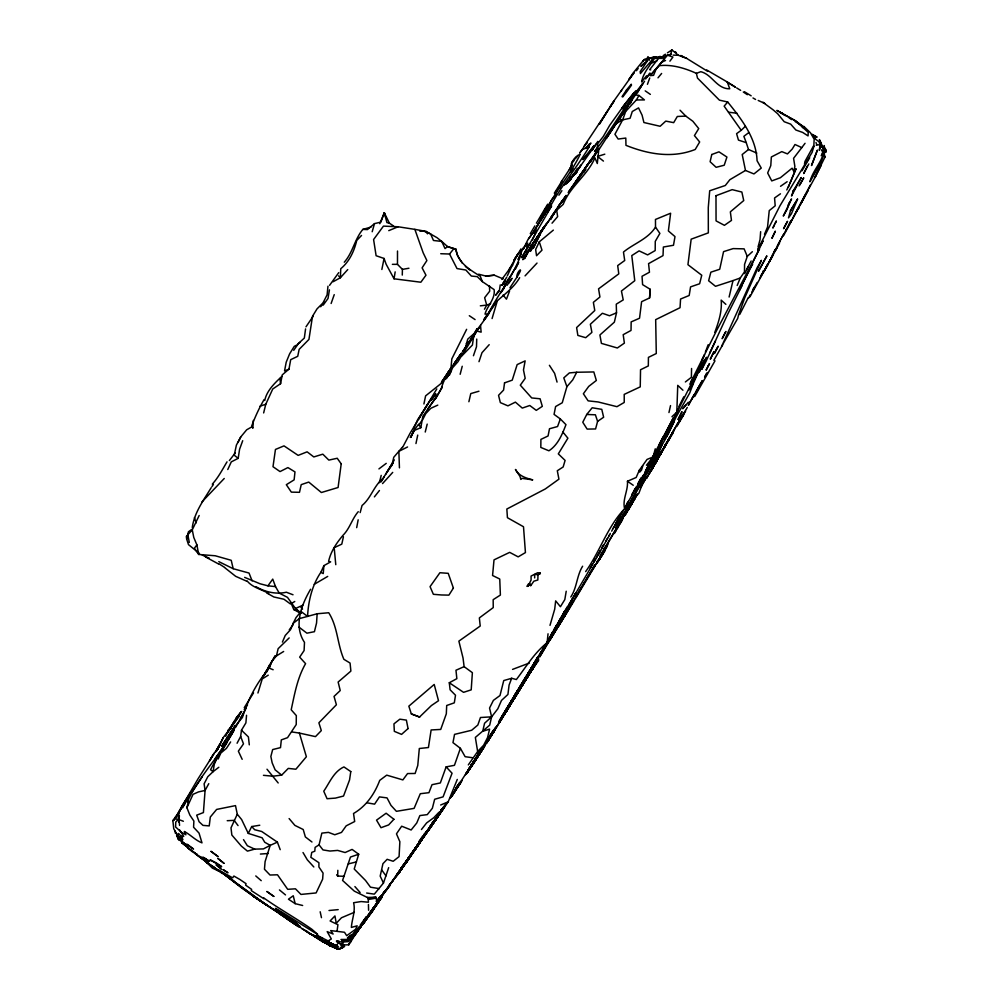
<?xml version="1.0" encoding="UTF-8"?>
<svg xmlns="http://www.w3.org/2000/svg" width="999" height="999" viewBox="0 0 999 999"><rect width="100%" height="100%" fill="white"/><g stroke="black" fill="none" stroke-linecap="round" stroke-linejoin="round"><path stroke-width="1.5" d="M449.3 682.754L463.561 692.332L471.203 689.847L472.377 672.677L464.11 666.645L455.969 670.242L456.855 678.658L449.3 682.754L450.099 689.785L455.507 695.229L454.308 702.846L446.703 705.494L446.316 713.823L440.721 729.432L431.131 729.957L428.434 747.527L419.318 748.513L417.769 765.459L415.109 773.476L407.555 773.563L402.872 779.907L386.725 775.149L379.732 780.369C374.588 793.918 366.308 806.106 353.534 813.498L354.682 821.515L346.191 825.836L341.508 832.417L334.765 834.752L328.446 832.367L321.853 833.116L319.068 844.854L322.989 849.924L329.957 851.048L337.662 850.411L345.117 852.534L352.098 849.412L358.691 854.232L350.474 857.042L342.57 880.444L354.308 891.133L367.282 897.452L368.181 898.313L368.419 902.222L361.126 901.548L353.596 902.734C355.706 911.188 351.935 919.068 351.361 927.422L357.155 925.823L355.607 929.282L346.69 935.688L344.505 932.267L330.706 930.593L333.129 934.028L327.185 931.63L331.331 938.985L328.933 940.396L329.22 941.445L316.795 935.289L323.139 938.71L314.985 935.901L336.413 948.101L338.474 946.727M402.272 275.075L402.422 269.38L397.477 264.36L397.502 251.036M691.57 368.494L691.383 377.297L685.364 381.955M344.218 876.31L337.687 876.048L337.824 870.316M476.735 339.061L476.498 346.778L473.439 355.731M291.72 731.917L299.4 733.079L306.381 756.743L295.891 769.218L288.286 768.406L281.656 775.124L275.137 769.842L272.165 762.849L270.854 756.48L272.665 749.562L280.507 747.627L281.318 739.897L287.55 737.662L296.228 724.562L296.316 715.584L291.196 709.777C294.63 693.98 297.365 677.871 305.582 663.661L299.675 657.117L304.096 650.561L304.495 642.382C293.344 625.711 301.436 604.795 310.577 589.26M750.361 267.62L752.634 263.936L739.547 289.897L763.099 240.834L757.667 249.937L758.441 248.202L779.932 205.831L812.1 152.385L813.785 146.628L814.173 139.211L810.426 132.742L803.795 126.349M824.737 152.897L824.974 148.514L825.698 152.16L825.299 148.539L824.225 149.912C822.689 161.676 812.624 170.317 809.939 181.781L819.567 165.297L824.25 154.121M253.321 420.417L252.859 428.259L251.698 425.986C255.107 416.908 259.178 408.029 264.073 399.588M368.594 910.251L368.431 904.457M649.575 297.952L650.112 289.235L642.594 284.628L642.045 276.273L649.462 272.215L648.576 263.624L663.024 255.607L663.373 247.015L673.488 245.267L674.999 236.601L668.381 230.956L670.616 213.224L655.469 219.455L655.519 227.123L659.877 233.416L655.269 241.358L655.182 250.574L647.627 254.895L639.11 250.874L631.793 255.582L634.765 280.707L621.44 291.021L623.226 299.9L616.258 304.171L616.52 312.824L614.348 322.165L599.912 334.977L601.41 343.381L617.357 347.989L624.375 343.119L623.201 334.677L631.031 330.444L631.156 321.903L639.535 318.231L641.608 301.686L649.575 297.952L650.112 289.235M299.4 733.079L315.472 736.625L321.316 730.594L318.881 722.801L336.401 704.757L334.041 696.415L340.234 690.546L338.137 682.042L350.886 671.091L350.062 663.049L343.881 659.315C337.225 644.018 337.824 627.01 328.733 612.749L317.145 613.761L316.558 623.014L314.423 631.693L306.905 633.179L299.001 627.135M351.223 940.821L348.801 944.817L342.894 944.929L343.119 941.458M760.651 231.681L760.027 239.66L758.041 246.99M358.254 511.675C352.073 518.781 349.85 528.421 343.132 535.164C336.638 542.782 330.781 551.436 328.609 561.338L330.644 561.85L323.901 565.646L323.239 573.588L320.816 572.377C312.125 585.127 308.304 601.136 307.567 616.395L299.275 618.631L293.231 623.276L290.497 629.732L285.239 635.476L282.417 642.082M342.02 941.52L342.07 940.833L349.45 939.51L355.569 932.854L348.226 941.582L342.033 942.132L336.388 941.12L339.086 941.258M528.696 238.699L533.216 232.317L528.171 239.161L523.364 248.976L526.76 243.394M246.541 715.296L245.891 722.889L241.471 730.219L240.647 736.463L237.075 743.231M655.257 448.813L653.184 456.93L647.052 459.428L639.36 470.179L636.176 477.472L627.459 481.256C628.221 490.659 622.215 499.537 624.612 508.716C607.205 526.96 600.049 551.436 585.651 571.603M483.628 320.142L487.887 314.273M327.972 286.214L327.098 294.855L322.964 302.959L317.008 308.903L312.512 316.258L308.941 339.41L299.151 349.375L297.727 356.318L290.697 359.665L288.973 369.131L282.267 374.875L280.569 383.703L272.739 388.998L265.771 404.27L263.649 412.924M548.039 633.791L547.102 642.757L545.204 646.365L554.495 629.445M179.383 815.746L178.721 822.052L178.172 817.594L179.733 810.089L184.34 804.357L188.249 797.289L184.34 804.357M420.829 427.697L418.606 424.2L413.773 430.644L410.839 437.35L413.773 430.644L420.829 427.697L422.827 416.308L437.525 394.805M473.551 337.038L472.427 345.017L461.401 356.393L480.507 325.287L489.435 312.899M571.528 163.761C572.752 159.852 576.186 155.532 580.194 154.233C571.228 173.526 556.468 189.236 547.29 208.429M305.569 328.896L304.333 338.049L298.414 343.544L293.718 350.312M820.291 142.807L819.267 150.35L820.604 147.14L820.291 142.807L821.116 146.653M337.063 931.031L337.937 924.699L330.095 920.953L334.94 915.958L336.251 923.263L341.483 917.756L354.283 912.324M473.688 337.15L474.075 334.44L477.222 328.596L474.163 333.491L467.744 339.136L465.459 347.565M450.749 370.242L451.835 358.866L466.633 329.32M376.123 899.15L375.961 897.227L367.282 897.452M500.249 284.865L499.363 290.834L495.616 295.204L498.688 290.934M825.823 150.362L825.536 152.335L826.136 150.212L824.113 147.465L824.225 145.554L824.737 150.687M227.772 469.53L231.281 461.875L238.187 458.354L239.585 449.25L242.707 440.709M394.056 278.796L386.138 264.236L384.066 258.466L376.111 255.719L373.589 239.523L383.454 226.111L398.114 226.773L414.86 229.37L423.176 252.809L426.885 260.552L422.102 267.844L425.961 275.2L420.866 282.23L394.056 278.796L395.167 271.878M329.445 289.86L328.009 298.489L323.226 305.107M566.221 591.233L564.81 599.587L560.427 606.718L555.669 600.874L554.695 609.215L549.999 625.374M653.558 58.654L653.558 57.118L644.018 59.69L632.929 73.277L628.771 79.758L634.178 72.515L613.086 102.11L599.388 124.138M356.68 527.647L358.166 519.817M570.566 168.469L571.64 162.825M264.735 400.512C266.696 390.721 274.65 383.166 281.718 376.511M381.855 269.493L384.066 258.466M729.108 297.04L732.991 280.594L740.259 278.009L744.48 271.878L744.567 264.385L747.277 256.368L752.372 251.711M366.658 893.031L374.325 894.142L383.466 883.029L380.182 876.111L382.942 863.685L387.15 859.315L393.194 861.275L399.076 856.605L399.862 841.72L396.466 833.84L401.673 826.21L411.138 829.982L416.758 822.989L419.867 815.571L427.272 814.622L432.355 808.291L434.665 799.25L443.094 796.865L452.06 773.226L446.128 766.882L440.334 782.954L432.005 784.69L428.946 792.682L420.292 793.718L414.11 808.378L396.416 811.325L390.959 805.356L387.038 797.889L379.445 796.902L374.6 804.145L367.02 802.821M218.818 767.269L213.087 771.665L210.564 769.73C217.482 755.818 226.785 743.169 234.365 729.532C220.742 754.982 199.188 775.661 187.312 801.835L188.449 801.385L186.9 807.716L189.847 815.059L193.881 821.066L193.581 827.234L199.038 833.104L201.985 842.856C195.379 840.321 190.584 834.752 184.303 831.468L185.901 834.764L181.606 832.404L175.599 826.997L175.724 822.14L178.958 818.481L179.558 825.399M415.959 443.556L417.732 435.102M423.913 403.958L425.611 395.866L443.494 381.568M192.258 527.559C194.318 512.587 203.546 500.299 211.164 487.724M528.521 583.841L526.935 586.351L527.996 586.238L531.081 580.057L531.068 576.073L537.599 572.752L540.059 572.951L540.334 573.738L537.986 574.612L534.64 574.487L534.665 577.922M343.431 536.775L341.783 544.143L334.19 547.677L335.776 564.672M266.258 670.941L262.5 677.16L264.048 674.675C254.295 687.25 247.115 702.422 242.445 717.469L236.551 724.5L234.74 728.209M668.955 412.55L670.529 405.594M273.164 669.755L269.38 668.194L271.616 661.625L276.461 655.906L278.134 648.688L289.173 637.911M468.881 401.735L470.779 393.581L478.946 391.221M534.59 662.961L547.102 642.757C534.278 652.871 526.073 666.945 516.358 679.532L511.663 678.284L509.09 685.052L507.929 694.442L501.498 700.424L497.827 708.791L491.62 716.832L489.697 725.149L475.349 737.424L477.647 751.523L468.319 764.897M199.5 553.558L188.499 544.63L186.688 539.16L188.424 531.793L191.708 529.445M319.068 844.854L315.097 847.377L314.797 851.21L311.763 852.372L310.851 857.329L318.918 862.711L318.906 866.97L323.064 873.101L322.64 879.145L316.109 892.944L300.949 894.43L295.454 888.81L287.7 889.322L277.485 874.787L270.017 875.024L264.46 869.242L265.097 861.613L270.205 845.354L277.397 842.157L280.207 849.649M425.237 432.03L427.197 424.113M671.428 54.146L667.507 55.207L650.524 75.225L658.978 65.709C671.778 64.161 684.814 68.132 696.39 73.339L697.502 78.084L719.417 100.15L727.697 101.998C741.37 118.931 756.355 138.124 757.067 160.752L761.263 168.069L753.958 173.938L745.479 170.467L729.869 179.683L725.311 185.489L709.702 190.772L708.279 207.58L708.341 232.867L691.171 239.173L687.936 264.685L701.748 275.249L699.612 283.753L690.571 286.875L689.185 295.479L680.569 299.026L680.032 307.717L655.681 319.643L656.281 353.534L648.426 357.38L648.326 365.934L640.534 369.755L640.247 386.863L624.213 394.393L624.238 402.447L616.945 406.68L598.151 401.973L588.124 400.849L583.379 393.756L588.711 386.413L596.341 380.469L593.818 371.953L576.723 372.252L572.714 379.92L566.895 386.663L562.262 402.759L555.606 406.543L554.058 414.373L560.327 418.943L565.971 424.662C562.175 434.428 558.054 444.792 548.926 450.799L540.821 447.44L540.909 439.385L548.064 435.976L549.5 428.746L557.567 426.536L560.327 418.943M257.929 693.019L262.238 678.933L268.256 675.149M790.509 210.602L788.486 217.894L791.42 213.798L797.552 199.151L790.509 210.602L797.552 199.151M379.333 482.692L381.218 475.387M460.152 374.288L462.237 366.271M748.239 297.702L739.747 314.423M360.164 512.587L362.05 505.494C370.866 498.301 373.651 486.351 382.492 478.833M597.602 421.366L595.579 428.958L587.125 429.095L582.767 422.252L586.738 414.473L592.182 407.767L601.773 409.353L603.633 417.232L597.602 421.366L595.392 414.797L586.738 414.473M550.686 635.664L564.56 611.363L556.268 628.096L549.3 638.861M372.19 231.743L374.5 223.626L380.831 222.128L384.315 212.762L389.385 223.164L393.656 226.061M762.986 271.928L763.361 270.617M670.466 55.032L671.965 49.95L678.396 55.295L686.65 58.379L707.754 71.416M379.283 888.635L370.479 887.187L365.522 880.456L354.22 869.03L358.691 854.232M642.769 465.946L641.545 469.992L639.76 472.052L639.36 470.179M383.466 883.029L388.673 867.644M478.983 361.688L481.98 352.722L489.198 344.68M515.584 268.831L518.643 262.425L503.846 287.287L507.742 279.72L510.214 277.073M699.288 370.067L693.094 384.041L689.148 389.885L703.109 362.275L706.63 357.28L701.76 369.38L705.993 361.463L727.522 314.535L741.92 285.839M492.082 318.556L497.315 300.836C505.419 293.494 513.961 287.412 519.667 277.685M331.119 303.496L334.24 294.643M554.595 197.715L555.894 194.068M649.55 57.767L640.159 71.603L640.421 73.526L653.521 58.204L660.976 56.731L659.777 56.406L662.237 58.392L654.47 58.404C649.862 65.772 642.994 73.089 641.645 81.893L646.615 75.749M793.343 190.909L791.52 196.004L801.223 177.535L793.069 191.271L795.441 187.962M680.044 110.215L685.801 116.096L692.869 121.279L698.726 128.584L694.43 135.589L699.662 141.97L695.217 149.475C672.327 158.566 648.139 154.233 625.973 145.342L625.799 138.062L618.169 139.048L614.934 134.266L622.664 119.843L625.711 111.401L636.363 99.962L638.998 95.467L644.43 99.912L636.363 99.962M647.439 84.316L649.737 78.009M441.508 387.487L444.255 380.032L449.225 373.763M341.233 945.941L341.845 944.854M705.406 352.06L708.166 344.73M642.132 484.677L640.933 486.938L646.728 476.835L642.132 484.677L638.873 493.256L632.854 500.124M509.552 291.109L506.456 299.176L503.059 295.08M693.094 384.041L689.735 392.969L675.961 417.295L668.343 433.803L615.659 528.071L655.282 459.14L662.3 444.555L661.5 445.229M714.809 332.342C718.618 322.09 722.227 311.151 721.166 300.112L725.861 304.345M487.999 313.973L485.002 314.136C487.287 305.607 495.379 299.275 494.155 289.635L482.355 281.618L477.272 276.648L471.341 276.049L465.859 270.03L457.018 268.581L449.55 254.021L440.734 253.721M512.462 265.634L515.846 257.267L521.241 250.15M689.797 384.19L716.545 330.632L759.515 249.126M186.688 539.16L186.313 536.488L192.258 529.857L199.176 515.509M503.658 288.948L505.569 284.29M379.807 223.726L384.315 212.762L386.913 222.59L389.385 223.164M737.187 285.464L740.259 278.009M223.239 737.624L217.745 748.975L223.239 737.624L226.998 732.554M511.663 678.284L503.746 680.569L499.999 695.516L493.381 700.386L489.547 708.066L491.62 716.832L480.469 717.519L477.834 725.037L471.64 730.269L454.545 734.377L452.972 742.632L460.389 748.326L454.445 765.321L446.128 766.882M457.28 779.432L448.164 801.86L429.882 828.271M225.737 736.275L228.521 729.607L231.181 728.121M764.497 234.303L767.557 226.985L769.242 210.614L775.199 205.806L774.562 197.977L780.456 193.806M532.504 239.86L536.251 231.144L534.353 233.641L536.413 228.247L533.129 232.605L544.243 213.636L539.747 221.478L542.27 218.132M445.641 377.622L447.302 373.676L461.663 353.072L455.344 362.225M586.6 143.544L587.112 142.32L580.431 152.085M630.294 103.908L632.13 99.6L606.293 138.374L644.58 81.206M449.463 375.1L452.597 367.757L457.992 361.688L461.463 355.881M576.261 171.503L577.684 168.269L572.864 175.187M413.711 428.683L417.707 419.592L431.868 398.039M216.92 750.574L219.443 744.867M651.236 466.271L656.78 455.619M821.253 155.719L822.701 152.435L821.865 150.25M217.195 757.791L214.31 764.235L213.087 771.665L207.804 776.698L204.108 783.84L205.082 790.446L203.409 812.574L196.703 815.159L199.088 821.74L202.972 825.374L209.228 825.911L210.314 817.032L216.633 809.427L235.502 805.619L237.287 814.222L241.646 819.58L248.276 833.391L262.113 837.786L264.735 842.257L270.205 845.354L263.411 848.913L254.683 849.125L247.452 851.136L241.346 846.091L231.843 835.027L231.006 827.846L237.287 814.222M638.586 484.29L645.029 474.363M715.446 341.034L709.627 353.184M789.884 183.329L796.041 168.681L788.336 187.213M218.157 759.003L220.841 753.034L226.423 748.376L230.632 741.945M774.3 224.875L772.864 228.072L776.398 220.966L774.999 223.576M268.556 667.22L275.187 655.906M269.618 665.796L274.9 656.168M507.342 275.774L512.362 265.06L501.848 279.433M672.402 419.38L639.285 485.726L636.251 490.072M704.657 360.04L699.138 372.14L704.058 363.299M320.816 572.377L323.901 565.646M595.904 152.71L594.492 155.769L596.778 151.773L592.557 158.829L597.814 150.549M182.367 842.132L184.803 843.73L180.994 840.346L179.907 836.787L182.068 840.084L182.954 839.56L177.547 835.476L173.739 828.72L172.864 820.566L174.038 819.954L198.152 778.633L220.167 744.018L215.796 751.785L219.468 745.204L216.92 750.636M558.891 187.612L561.85 181.331L562.412 181.768L559.665 188.174L558.891 187.612L554.932 193.419L554.32 193.157L561.85 181.331M582.629 566.221C576.673 575.749 577.022 587.662 570.791 597.002M659.427 455.894L650.549 471.041L659.427 455.894L658.179 458.241M179.458 837.262L178.621 839.023L187.525 847.015L181.481 842.582L209.353 864.235L194.106 852.896M579.582 152.972L582.442 149.425L585.739 148.252L590.896 143.044L587.662 147.914L589.385 146.528C576.148 168.931 558.816 188.386 547.577 211.988L551.61 205.956L521.678 257.655L528.446 246.041M539.285 241.845L535.651 249.513L536.538 255.719L541.982 250.15L539.285 241.845L553.346 230.107M655.444 451.473L646.141 469.905M786.787 189.96L789.297 184.64M821.278 165.172L814.972 177.46L825.024 156.955L824.375 154.433M504.682 280.307L502.584 284.653L504.857 280.881M683.791 396.803L678.746 406.818M783.578 235.614L808.428 189.76L800.736 203.871L805.356 195.067M664.972 438.873L678.958 408.304L697.851 370.829L704.52 354.807L701.685 360.302M798.189 209.266L799.138 207.293M659.128 444.98L663.086 436.863M807.367 166.059L803.708 173.551L808.828 163.961M269.842 664.372L264.573 674.687L269.043 666.745M293.231 623.276L296.016 617.607L301.011 611.475L307.567 616.395L317.145 613.761M523.501 247.352L518.094 259.565L521.253 253.496C514.248 275.387 498.651 292.782 488.648 313.199M655.294 452.185L644.705 472.652M810.351 185.015L792.744 218.182M182.68 807.841L185.377 802.459M248.276 833.391L251.698 826.548L259.765 825.236M691.071 381.643L692.981 377.809M237.974 442.495L240.784 436.888L246.678 429.795L251.823 426.873M179.745 811.213L181.006 808.728M508.766 270.092L521.003 248.838M619.467 517.12L615.147 525.174L621.378 513.748M767.682 264.698L764.535 270.467L776.985 247.789M243.157 713.773L235.714 727.185M535.339 661.738L520.079 687.1L534.89 662.3M624.612 508.716L627.797 502.472M699.525 386.226L701.41 382.53M749.924 296.903L767.519 264.835L763.723 271.89M185.764 800.286L190.347 793.044L177.622 814.26L172.864 820.566M655.956 450.849L658.453 446.004M666.333 436.938L673.988 422.077M658.478 457.567L650.774 471.491M422.427 420.117L425.811 413.561L430.781 408.304L437.787 405.119M540.297 217.919L547.789 205.469L540.434 217.77M517.02 277.01C525.424 263.674 515.809 272.415 517.02 277.01L509.927 287.812M550.874 219.43L554.507 212.4M646.94 58.641L647.976 56.656L649.462 58.504M773.975 252.397L775.374 249.7M746.565 269.58L751.173 260.976M637.911 484.04L641.271 477.559M446.653 378.309L448.613 374.55L445.442 379.47M744.605 273.601L748.226 266.658M537.524 225.212L548.289 206.343M562.387 616.395L575.948 592.707L569.168 604.32M809.727 157.767L802.01 170.779M177.547 835.476L178.609 833.453L182.592 838.049L180.619 836.175L183.729 836.325L179.545 829.882M606.331 545.841L598.051 561.363L601.198 556.268L596.69 562.075M602.16 554.37L597.827 561.45M694.63 396.591L714.997 360.826M186.9 807.716L193.032 794.33L198.551 791.895L205.082 790.446L208.779 783.666M611.675 531.143L614.235 526.298M775.811 250.012L779.57 242.869M780.381 240.497L773.925 252.572M535.988 662.3L503.221 715.784M658.503 457.442L652.409 468.306L657.28 459.303M784.927 232.23L786.338 229.558M631.693 495.242L635.451 488.286M704.595 377.235L706.468 373.726M240.784 436.888L236.401 445.092L234.228 455.194L238.187 458.354M380.844 482.105L394.33 459.877M447.452 376.735L448.613 374.55M536.75 659.078L529.32 672.052M551.098 634.74L552.547 632.03M634.04 490.909L635.364 488.436M653.558 465.809L646.49 478.409L671.565 434.34M704.67 377.073L707.242 372.477M601.848 548.026L603.284 545.342M637.899 483.891L640.459 479.145M599.6 558.778L603.696 551.173M777.459 245.642L781.193 238.724M484.478 309.24L486.713 305.107L490.646 303.634M663.473 59.303L665.371 55.807L667.507 55.207L672.926 57.068L669.917 61.164M615.946 523.801L619.805 516.645M773.825 252.135L775.074 249.8M266.621 672.015L270.329 665.184M604.358 550.424L599.388 559.19M535.526 660.863L532.142 667.095L533.566 664.472M609.752 534.777L594.005 562.15M722.652 344.855L713.86 360.302M596.678 557.067L598.364 553.995M658.915 444.967L673.651 417.582L673.051 418.181M625.187 515.322L635.614 496.878L629.17 508.503M815.584 176.336L808.903 188.524L808.678 187.675M430.594 825.786L407.055 861.375L423.726 836.413L410.202 855.718M510.614 703.533L504.495 713.985L536.725 661.725M530.719 669.929L532.567 666.633L520.017 687.499L534.527 662.524M623.139 518.381L614.16 533.616L616.395 529.92M660.464 453.509L654.795 463.061M751.635 292.47L755.194 285.964L752.659 290.309L754.133 287.774M267.919 668.643L262.887 677.334M507.904 708.915L503.034 716.021L516.908 694.093M598.476 560.701L601.598 555.044L597.015 562.812M657.954 458.141L666.67 443.057M664.01 447.664L659.727 455.407L672.901 432.105M668.593 439.572L664.198 447.427L673.026 431.755M799.887 184.778L803.733 177.822L799.075 185.926M685.838 410.015L687.262 407.43M748.488 298.139L750.374 294.742M291.046 602.946L290.472 603.983L283.941 599.238L273.863 596.977L266.92 593.081M435.776 398.514L442.282 387L435.202 398.776M527.809 243.182L526.423 245.679L527.135 247.065L530.307 243.681M494.318 304.97L496.99 300.362L484.34 318.943M510.152 704.432L499.075 722.04M535.414 661.038L514.885 694.967L525.499 677.322M558.216 623.114L563.124 614.472L558.916 621.153M593.706 561.85L595.629 558.391M787.761 226.898L791.158 220.791L789.734 223.326M760.776 275.911L762.249 273.251M266.171 672.439L269.206 667.02M496.99 726.623L504.008 714.847L499.825 721.578M511.575 702.347L501.161 718.781L513.661 698.451L501.123 718.756M535.789 662.524L524.025 681.705L527.996 675.187M614.56 525.924L622.414 511.975M633.591 491.77L636.475 486.613M604.295 550.749L598.314 561.101M632.055 503.359L634.964 498.139M664.198 447.427L667.17 442.107M364.735 920.728L357.742 930.806L377.734 902.984M508.241 707.467L509.64 704.982M511.026 702.484L512.425 699.999M527.447 675.774L515.971 695.029M531.63 668.156L535.988 660.389M606.98 545.691L602.971 552.847L608.029 544.305M666.383 443.369L655.456 463.061M672.614 432.367L677.996 422.989L671.728 433.878M682.479 415.671L685.414 410.452M540.347 220.816L550.062 205.944M485.839 744.243L513.873 698.576M575.224 598.988L605.756 547.952M603.196 552.996L606.73 546.703M781.805 237.625L784.277 233.254L780.856 239.348M679.033 421.541L683.478 413.623M678.821 422.452L682.217 416.396M571.915 165.135L569.418 169.555L572.24 165.122M521.278 686.088L520.142 688.024L523.151 683.091L518.981 689.947L524.313 680.956L502.609 716.795L509.702 705.344L505.531 712.387M601.76 548.214L603.733 544.717M631.768 494.93L633.279 492.245M598.626 560.551L606.63 546.603M796.003 212.412L799.15 206.843M628.271 510.089L629.095 508.628M506.568 711.138L515.484 696.266L510.839 703.608M518.593 691.171L504.507 714.135M600.037 558.578L602.497 554.258M540.871 219.817L548.826 207.692M487.175 742.17L496.828 726.448M504.495 713.985L512.112 701.335M512.475 700.711L511.113 703.084L515.609 695.741L508.304 708.004L513.436 699.2M533.029 665.546L537.137 658.316M621.89 512.986L623.276 510.551M626.76 504.033L628.271 501.361M773.226 254.832L769.118 262.038L771.727 257.467M661.188 452.222L663.386 448.376L657.841 457.967M696.228 391.346L702.359 380.594L691.795 398.926M683.054 414.91L684.452 412.462M698.039 388.773L700.174 385.027M487.162 742.12L494.692 729.982L486.7 742.981L495.204 729.52M524.5 679.67L522.265 683.591L528.334 673.264M531.043 668.855L533.416 664.834L529.108 672.09M557.542 624.3L549.175 638.661M643.269 475.274L628.633 501.198M598.938 553.134L600.399 550.574M789.535 223.689L791.495 220.267M606.793 546.528L599.163 559.827M677.509 423.988L681.98 416.171M663.411 449.475L659.14 456.281L673.351 432.467M181.643 807.479L185.077 801.485M590.184 568.044L592.345 564.273M597.764 555.219L600.449 550.536M645.167 472.564L648.688 466.421M677.26 424.737L681.593 417.17M696.578 391.546L698.888 387.525M561.313 181.718L572.077 165.347M428.746 830.119L443.931 806.955L429.795 827.035M526.173 678.471L536.475 661.675M535.726 663.361L522.39 684.889M641.508 480.806L635.189 490.884L644.467 473.788M226.798 741.82L215.309 758.453M504.907 280.494L502.01 285.502L504.732 281.231M541.258 219.593L533.678 231.818M593.019 148.739L592.02 150.462L596.54 143.794M374.613 907.167L371.166 913.136L366.945 917.307L368.606 915.084M402.772 867.02L398.688 873.089L443.568 807.704M419.705 841.682L414.285 849.949L420.604 840.746M530.744 670.067L534.952 662.787M522.664 684.465L537.537 660.327M788.885 224.887L792.095 219.318M578.933 591.808L581.381 587.562M559.165 624.85L594.992 564.772L575.811 597.09M604.258 550.998L601.773 555.319L606.168 547.739M649.6 473.139L654.083 465.384L652.584 467.882M220.966 752.422L227.223 742.257M547.652 204.183L536.413 223.164M533.216 665.059L537.587 657.504M605.968 540.884L607.442 538.324M785.813 230.195L788.124 226.211M533.041 667.869L537.425 660.339L530.107 672.664L537.362 660.601M572.152 603.071L547.265 643.98M598.925 559.964L600.187 557.792M678.895 421.865L683.328 414.198M653.908 465.609L651.148 470.379L674.475 429.458L649.15 473.476M656.568 460.926L660.689 453.796M676.86 426.398L683.691 414.835M545.242 211.563L549.462 204.32M476.398 758.478L483.728 746.79M487.862 740.958L497.265 725.761M506.318 711.051L510.414 704.008L502.709 716.495M511.575 702.334L505.819 711.875L509.078 706.668M608.903 535.826L610.327 533.366M560.789 621.815L558.254 626.173L566.783 612.225L549.925 639.947L569.73 607.38L562.15 619.667M632.767 501.66L637.237 493.968M406.943 861.625L410.964 855.356L402.647 867.232M493.369 731.942L490.184 736.75L494.393 729.332M520.017 687.499L528.758 672.851L504.97 711.575L522.315 683.378M755.881 284.802L757.242 282.48M617.145 528.683L618.518 526.336M619.892 523.976L621.965 520.429M234.141 729.445L225.412 744.292M480.332 751.198L472.227 763.985M509.065 704.994L520.042 687M519.605 687.562L532.43 666.321M553.983 629.595L556.83 624.737M563.224 613.748L567.395 606.643M499.862 720.928L510.452 704.357M513.224 699.6L508.154 708.091M537.275 661.5L523.214 683.741L536.151 662.599M658.666 455.756L661.638 450.686L657.18 458.154M635.739 496.316L626.735 511.613M475.087 759.64L476.535 757.392L468.119 770.304L480.544 750.511L474.238 761.101L477.322 756.118M625.861 505.931L627.921 502.447M498.601 722.314L516.758 692.057L514.885 694.967M507.567 707.841L503.484 714.26L511.176 701.723M522.19 685.514L499.6 722.339M663.673 447.977L670.579 436.326L667.07 442.207M574.512 600.187L557.892 627.285M213.099 754.857L209.515 760.901L214.036 753.283M436.775 388.961L409.977 433.416L402.547 447.502M484.54 319.48L493.793 305.906M565.933 196.141L561.113 203.259L563.374 199.438M488.136 740.546L494.73 730.057L490.184 736.75M507.18 708.466L510.876 702.21L501.698 716.783M508.866 705.694L524.65 679.757M541.545 651.348L548.476 639.81M521.041 686.812L512.549 700.349L524.962 680.182M531.356 670.704L533.953 666.308L516.146 695.529M526.498 678.209L534.815 664.859M601.086 556.48L604.045 551.485L595.953 564.373M385.602 474.5L393.344 461.85M530.282 233.654L534.865 225.911M542.707 216.596L540.334 220.592L541.121 219.256M427.784 830.743L400.387 870.241L412.437 852.746M613.149 528.558L614.485 526.298M538.673 660.464L528.783 674.05L524.5 681.618L535.314 664.273L515.659 695.891L526.386 678.408M546.54 645.167L539.622 656.967L567.357 611.351M531.106 671.253L534.028 666.333M624.063 516.483L633.091 501.373M600.849 556.843L602.484 554.07L597.227 562.812M482.904 747.614L470.854 766.495M517.782 691.108L499.425 721.203M526.261 678.646L517.182 693.431M532.017 669.642L527.484 676.535L535.089 664.485M242.183 715.734L240.484 718.568L246.353 707.804M505.232 279.658L506.705 277.185M476.273 758.191L478.159 755.032M487.937 739.372L495.404 728.458M548.951 638.486L550.374 636.088M510.664 704.12L501.348 718.955L518.606 691.046L514.685 697.077M522.14 685.351L532.529 668.855L531.006 671.428M655.943 57.48L656.306 56.881L649.038 58.229L649.5 60.165M475.749 758.503L478.658 753.646M542.769 649.188L545.154 645.192M518.918 690.209L538.074 658.878M526.935 677.559L519.343 689.997L524.625 681.43M517.307 693.681L527.897 676.261L521.603 686.45M550.886 638.036L555.544 630.282M539.747 221.478L542.744 216.496M487.874 740.009L495.579 727.347M511.451 701.41L522.202 683.953L513.186 698.313L517.769 690.908M544.168 647.414L536.201 659.615L537.499 657.567M460.951 781.643L450.961 796.815M593.843 561.863L595.354 559.353M465.784 774.325L473.451 762.187L471.153 765.571M685.639 411.126L678.958 421.89M479.12 753.745L481.356 750.037L472.889 763.411L480.157 751.585M520.217 687.237L533.304 666.658L529.47 672.602M556.293 629.033L560.801 621.578M397.24 875.249L403.658 864.997L399.937 870.778M398.489 873.188L422.465 838.261M695.566 393.331L697.652 389.91M470.229 766.995L459.265 783.94M487.362 740.197L493.868 729.769L489.635 735.963M517.457 690.721L499.388 720.454M492.057 733.728L493.031 732.242L488.561 739.61L495.741 728.533M506.156 710.439L509.84 704.357M536.351 660.626L528.533 672.602M631.83 503.583L634.902 498.526L630.319 506.056M509.952 705.519L502.822 716.745M408.429 859.34L424.737 835.226L411.9 853.67L422.102 838.086M524.363 679.795L528.721 672.652M477.26 757.417L484.19 746.728L474.275 761.95M507.579 708.99L499.737 721.128M518.006 692.17L511.763 702.097L521.091 686.95L516.308 694.929L517.782 692.519M575.961 596.678L577.447 594.243M676.71 411.501L678.483 408.591L649.85 466.283L643.806 475.874M489.098 737.936L490.671 735.351L487.749 739.972M493.031 732.242L489.048 738.761L493.793 731.131M499.363 722.389L503.658 715.359M683.353 414.972L679.757 420.317M494.03 729.682L489.21 737.537L494.73 729.432M488.061 739.622L492.644 732.155L485.839 742.657M582.917 585.064L584.44 582.579M350.324 942.544L357.879 930.181L378.359 902.072M432.043 823.9L433.491 821.553L432.117 823.651M653.646 465.259L657.267 459.39M472.977 762.924L482.417 747.727M477.422 756.031L481.893 748.788M585.976 580.082L590.309 573.026M483.466 747.851L466.695 773.401L479.907 753.121L468.044 771.166L473.039 763.923M489.11 738.885L493.518 731.718L490.072 737.225M451.173 367.907L446.466 375.512L450.399 369.18M653.521 58.204L653.995 57.43L661.887 57.218M637.387 92.932L642.544 83.816C624.887 105.095 611.738 129.77 594.542 151.511L597.102 148.127L597.889 143.431L603.321 136.438L609.677 125.35L624.6 104.408L635.826 90.734M407.542 860.639L401.398 868.855L446.94 802.597M423.813 836.275L421.59 839.872L431.356 826.148L423.376 837.112M422.727 837.986L410.789 855.644M452.06 795.341L461.563 780.856M460.039 783.541L450.087 798.376M514.735 695.804L519.405 688.236M475.249 759.402L476.585 757.254M477.11 756.393L478.583 754.02M487.15 740.846L491.908 733.154M511.188 703.171L514.86 697.215M516.883 693.518L521.89 685.739M233.691 723.301L241.071 711.887M253.534 692.869L244.256 707.667M551.011 217.083L562.137 200.899M395.716 877.334L400.824 869.13M410.889 855.094L423.539 836.238M452.584 795.142L456.143 789.397M511.376 702.285L515.709 695.292M532.654 668.98L535.826 663.873M468.156 770.404L469.88 767.632L465.472 774.675M488.986 738.161L491.92 733.441M535.402 663.186L531.206 669.929L534.702 664.697M468.481 770.704L485.214 745.254M529.258 674L538.673 659.028M370.979 227.085L362.824 229.408C354.608 239.273 352.684 252.909 344.28 262.2M418.631 419.243L427.535 404.233M381.643 480.844L384.016 477.035M410.214 437.387L414.385 430.706M590.434 162.2L594.83 155.17M419.18 843.231L422.427 838.024M433.304 822.202L413.848 851.048M401.523 867.994L399.862 870.366L402.684 866.358L398.426 873.251L433.628 822.264M441.196 810.726L442.719 808.303L438.848 814.834M513.399 699.337L501.148 718.731L513.548 699.063L504.158 714.173M528.021 675.811L525.237 680.257L529.632 673.301M477.272 757.529L472.739 764.597L481.468 750.811M358.678 927.072L354.158 934.265L349.325 939.447L340.971 939.485M481.755 748.963L471.878 764.51M538.548 659.128L529.183 674.088L536.875 661.85M520.054 688.386L512.075 701.46L516.645 694.23M610.913 105.569L609.852 107.23L614.348 100.699L584.065 146.279M441.121 810.863L444.006 806.28M443.419 807.18L439.81 812.899L442.245 809.065M423.451 836.95L445.117 805.406M451.885 795.354L456.506 788.011M452.41 795.017L460.089 783.241M494.03 730.369L487.649 739.934M503.421 715.471L520.117 688.91M396.815 875.823L404.333 864.672L399.588 871.49M443.231 808.291L406.318 860.988M418.718 844.53L423.676 836.4L412.649 852.409M423.489 836.875L432.692 824.038L409.353 856.967L425.149 834.689L411.014 854.532M539.735 654.045L541.97 650.511M430.432 827.247L434.228 821.24L417.882 845.416M441.945 809.652L440.884 811.188L442.52 808.616M430.382 827.509L446.029 803.983M530.257 672.352L532.13 669.392M477.959 755.107L479.433 752.784M505.981 284.44L501.498 291.733M398.414 873.301L404.508 863.785L400.112 870.666M422.639 838.024L415.871 848.114L420.704 841.108M440.884 811.288L442.008 809.54L430.457 826.71L433.441 822.015M441.358 811.712L444.567 806.88L422.602 838.386L435.976 818.955L428.409 829.932M474.363 760.763L473.164 762.549L474.612 760.264M491.396 734.003L489.185 737.487L492.707 732.217L489.011 737.899M477.647 756.68L481.518 750.586M599.437 124.001L607.554 110.939M402.21 867.631L398.326 873.526L406.78 861.588L398.077 873.875L405.619 862.187M409.465 856.855L378.721 900.186L395.929 876.423M414.685 849.587L419.842 842.419L412.712 852.11M414.985 849.375L401.286 868.755L420.517 841.77L416.608 847.327M528.733 674.637L533.204 667.632M523.951 682.342L530.631 671.84L528.758 674.762M453.371 793.381L458.066 786.013L451.785 795.866L461.276 781.755M466.158 774.325L475.149 760.489M470.379 767.844L477.372 757.254M430.469 826.71L432.679 823.251M528.171 674.487L529.545 672.339M453.334 793.768L458.129 786.25M473.164 762.549L475.524 758.853M515.571 696.066L518.656 691.258M478.883 327.41L462.462 351.86L476.823 330.906M640.097 87.825L643.219 82.967M397.814 873.938L402.684 866.358M518.606 691.046L501.86 717.632M454.92 790.858L458.791 785.114L451.198 796.615L459.14 784.59L456.655 787.936M490.884 734.839L493.206 731.243M499.837 721.415L508.141 708.391L501.548 718.406M191.721 792.519L202.16 776.91M759.914 277.972L769.954 260.664L773.189 253.296M555.207 628.209L593.319 563.274M398.613 872.539L399.413 871.29L394.58 878.508M423.039 837.674L422.202 838.973L434.615 821.19M435.139 820.067L433.454 822.676L443.419 808.316L428.583 829.969L435.564 819.217M453.746 792.482L458.141 785.639L456.406 788.336M487.974 739.597L489.535 737.175M305.981 326.823L313.274 316.084M381.418 896.702L369.106 914.722L352.547 936.438L349.325 939.447L342.07 940.833M376.086 904.769L377.647 902.347L376.148 904.657M354.52 935.014L352.01 938.411L381.768 897.502M408.254 859.34L416.446 847.539M536.788 661.375L531.593 669.13M430.369 826.86L434.016 821.203L432.43 823.426M439.048 813.561L441.795 809.29M439.398 813.461L441.595 810.052M441.271 811.5L443.094 808.666L435.364 819.967M490.521 735.489L489.235 737.487L493.031 731.668M466.121 773.813L470.891 766.433L469.143 769.093M474.075 334.44L469.905 340.871L466.321 343.406M181.456 806.83L186.776 798.613M600.037 555.394L604.832 547.976M401.024 868.456L402.572 866.083L400.899 868.481M422.677 835.976L418.906 841.795L424.288 835.089M406.818 861.75L414.722 849.987M430.144 826.772L431.668 824.425L428.321 829.657L432.754 822.889M434.815 820.541L444.405 806.83L423.114 837.312M513.973 698.264L516.495 694.355M435.377 819.867L410.389 855.419M477.072 756.555L483.216 747.402M454.483 791.545L459.065 784.477M468.119 770.304L475.936 758.316M484.577 319.18L486.101 316.833M447.602 376.685L451.311 371.004M583.741 172.24L585.801 169.081L576.123 182.28M599.962 558.628L604.919 551.023M401.723 868.281L397.739 874.362L406.431 862.062L401.885 868.031M398.077 873.875L405.507 862.075L400.387 869.842M404.108 865.259L400.237 870.591L424.75 834.664L416.958 846.553L424.026 835.751M525.973 679.17L532.529 668.855M432.03 823.613L433.554 821.278M416.87 846.915L424.737 835.226L421.603 839.684M431.193 826.161L435.04 820.254M440.284 813.036L435.926 818.843L444.193 807.042L427.023 831.83M482.255 749.5L478.134 755.806M591.033 571.853L595.329 565.297M413.012 851.922L405.994 862.462L413.973 850.711L396.615 874.924M414.273 850.374L419.218 843.656L406.069 862.524M503.696 714.847L507.592 708.878M438.948 814.06L442.719 808.303M474.6 760.351L472.939 762.899L474.475 760.564M478.184 754.682L480.482 751.173M478.146 755.906L482.942 748.576M329.57 285.339L338.748 272.64M398.276 873.9L402.535 866.52M423.851 836.101L424.962 834.502L423.251 837.037L425.562 833.99M512.275 701.136L515.297 696.54M455.794 788.748L458.766 784.215M475.437 759.09L466.221 773.376L473.538 762.012M227.01 461.85C222.365 469.617 218.444 477.322 212.3 484.153M450.974 368.007L442.195 381.343L460.839 354.058L457.554 358.691M543.006 228.721L533.354 243.082M375.324 906.53L362.662 924.412L365.284 920.891L363.673 923.213M418.244 844.754L408.978 858.054L413.549 851.111L412.287 852.959M417.107 845.416L418.581 843.168M440.846 810.938L442.532 808.378L440.984 810.701M468.244 770.953L475.974 759.365M558.916 195.205L561.9 190.697M435.077 399.013L427.834 408.941M398.114 873.551L404.545 863.923M398.102 873.688L402.21 867.482L399.987 870.728M431.331 825.549L433.628 822.065M505.419 280.157L502.022 285.277L503.758 282.917M544.792 225.811L539.248 234.153L544.792 225.949M449.388 370.592L441.396 382.517M477.584 329.757L479.095 327.472M398.264 873.363L402.947 866.283L399.388 871.603M424.513 834.852L416.208 847.651L420.579 841.158M430.02 826.648L431.543 824.35M419.98 841.945L424.95 834.44M426.885 831.568L438.449 815.209M436.825 817.569L428.546 829.807M457.13 787.062L458.391 785.164M483.254 748.114L480.307 752.534L484.078 746.827M643.131 61.039L644.018 59.69M557.479 208.042L566.096 195.367M411.7 853.858L408.741 858.303L426.011 832.966M432.18 823.576L434.503 820.117M467.919 770.491L471.516 765.084L469.842 767.457M480.307 752.534L480.819 751.76M439.647 814.073L442.395 809.952L434.615 821.066L436.538 818.206M553.746 214.198L557.255 208.953M477.609 329.732L479.183 327.385M227.947 731.892L239.335 716.083M376.074 904.819L379.945 899.025M490.497 735.351L495.142 728.396M417.295 845.916L425.524 834.19M455.719 788.673L459.528 782.966L457.043 786.563M479.458 753.87L483.653 747.564M467.257 772.339L472.04 765.197L468.281 770.791M418.556 425.474L421.403 421.216M368.843 915.471L371.753 911.125M503.421 715.159L506.655 710.326L502.072 717.02M500.911 719.592L502.335 717.457M427.135 831.318L435.614 819.217M466.658 773.226L474.675 761.338M440.309 812.949L443.419 808.316M456.181 788.898L458.578 785.339L454.657 791.196L458.753 785.102M466.533 773.388L470.566 767.382M471.728 765.796L475.312 760.464L466.995 772.826M539.26 233.978L531.955 244.867L553.034 214.86L539.26 233.978L543.006 228.534M561.113 203.259L563.261 200.05M508.966 282.854L512.037 278.284L507.055 285.327M506.118 710.614L507.529 708.516M404.907 863.486L408.641 857.941M470.854 765.659L472.427 763.323M473.051 763.174L474.263 761.363L469.293 768.743M420.342 841.358L415.771 848.139L420.979 841.008M438.773 814.934L442.632 809.178L422.077 838.998M442.495 809.327L439.285 814.085L442.669 809.078M376.411 904.52L378.871 900.873M377.235 903.383L352.147 938.336M406.131 861.563L407.717 859.202L406.056 861.525M416.221 847.751L415.434 848.925L419.905 842.369M501.198 718.855L509.49 705.931L503.271 715.696M354.757 935.651L359.016 929.357M411.526 853.271L408.116 858.353L409.752 856.193M467.869 770.504L472.652 763.436M397.927 874.162L407.629 860.176M480.869 751.61L484.977 745.541M432.305 823.201L433.578 821.315M456.081 788.673L459.89 783.079M429.595 828.683L437.487 816.97M557.38 208.604L552.759 215.297M419.118 843.106L412.737 851.81M421.116 840.196L425.724 833.416L423.351 836.825M427.972 830.556L431.868 824.812M456.118 788.96L459.465 784.04M454.92 790.821L459.078 784.702M541.67 230.532L546.503 223.464M491.895 733.653L495.479 728.408M374.213 906.992L353.534 936.138L348.226 941.582M398.851 872.776L402.684 867.169M433.091 822.602L436.563 817.507M406.031 862.05L420.204 842.145L413.136 851.785L418.618 844.642M433.416 822.889L423.364 837.025L427.397 831.28M597.989 149.6L568.718 191.721M372.477 910.676L379.682 899.762M430.157 826.61L431.73 824.312M468.369 770.878L474.425 761.925L473.988 762.562M378.721 901.56L372.365 910.888M418.381 844.492L416.595 847.09L426.86 832.254L414.972 849.537M553.009 214.623L555.993 210.277M576.735 180.432L592.22 158.341L568.131 192.595M587.325 165.085L575.087 182.642M372.252 910.414L374.662 906.905M462.05 780.556L457.267 787.512L461.126 782.08M416.208 847.651L419.568 842.781M428.259 830.019L431.718 824.999M211.913 486.638L213.411 484.465M625.337 111.089L626.985 108.691M491.208 734.39L496.078 727.322M356.131 932.654L359.628 927.584L358.616 928.92M597.664 150.237L595.179 153.821L599.05 148.302M821.565 155.22L825.174 150L821.016 145.567L824.225 149.912L825.174 150L821.44 150.175M456.993 786.638L460.089 782.167M373.638 909.127L360.826 926.198M427.097 832.092L431.368 825.586L426.885 832.042M440.035 813.71L428.171 830.594M543.606 211.526L547.927 205.294M578.009 178.496L594.692 155.045M412.15 852.484L413.786 850.124M404.832 864.235L409.303 857.779M374.063 908.491L378.783 901.697M410.252 856.255L414.635 849.962L401.898 868.293M372.302 910.951L376.598 904.619M530.094 247.265L544.255 226.848L543.681 227.51M801.797 147.59L793.581 158.317L794.867 166.396L793.868 171.528L792.082 168.207L780.394 177.722L771.752 180.919L767.657 172.989L770.791 165.597L771.34 156.993L781.792 151.623L787.474 153.896L792.207 149.076L794.992 144.505L801.797 147.59L805.057 143.294M503.046 715.671L504.67 713.348L503.121 715.521M435.027 819.754L438.199 815.209L434.89 819.792M410.127 855.743L412.55 852.297M404.632 864.297L399.3 871.927L407.979 859.889L404.745 864.285M576.098 181.194L581.48 173.526M227.822 731.505L234.99 720.466L227.485 732.791L236.363 717.794L241.758 711.463M367.295 917.519L362.525 924.362L372.565 911.2M368.219 916.083L356.056 932.741M410.939 855.082L415.134 849.088L405.307 862.686M376.498 904.807L381.506 897.651M369.667 914.672L360.377 926.972L365.547 920.154M368.519 916.208L362.137 925.136M454.408 363.137L459.19 356.356M244.218 709.577L247.527 704.882M366.508 918.581L370.604 912.761M484.503 318.906L487.125 315.209M413.998 849.887L415.584 847.651M422.202 838.661L427.235 831.368M396.303 875.399L405.244 862.911L401.735 867.781M403.446 865.284L406.468 861.001M381.805 896.74L362.475 923.8M419.243 843.568L415.072 849.487M570.342 172.315L573.001 168.581M426.311 832.941L430.669 826.797M366.383 918.968L370.567 913.074M371.665 911.85L362.237 924.5M174.038 819.954L178.484 813.71M501.698 717.794L506.143 711.688M422.927 836.937L426.998 831.205M370.617 912.711L358.728 928.858M244.643 577.372L260.065 583.778L267.944 585.826L272.739 579.12L275.524 586.613L279.221 593.106L287.5 597.377L295.479 608.503L301.111 613.036M585.651 167.37L590.272 160.914L589.747 161.638M564.872 197.315L558.216 206.681L563.086 199.875M375.075 905.569L379.22 900.074M369.155 913.473L376.373 903.895M363.561 922.864L368.581 915.846M367.232 916.707L376.673 903.645L356.231 931.767M374.363 906.842L381.78 896.44M435.452 820.029L437.125 817.706M386.95 472.102L391.995 465.122L393.756 457.267L402.235 447.352M406.118 861.425L409.602 856.605M371.69 910.426L373.539 907.866M379.495 899.649L369.992 913.223L372.127 910.326M617.956 120.742L625.711 110.302M360.627 926.235L355.881 932.766L365.159 920.141L357.954 929.782M359.49 928.62L361.126 926.36M526.535 252.572L531.568 245.654M352.959 936.85L359.977 927.859L352.872 936.687M597.852 141.383L576.236 172.103L580.993 165.097L573.563 175.637L575.936 172.377L568.106 181.568M620.841 91.471L621.64 90.385M431.893 399.238L435.876 393.806L430.906 400.512M402.822 865.746L404.595 863.323M400.187 870.504L403.983 865.321M381.68 897.502L370.417 913.561L372.615 910.638L367.769 915.971M414.298 850.099L416.521 847.065M410.152 855.781L413.236 851.61M363.549 920.653L366.608 916.52L360.302 924.937M354.657 934.227L353.147 936.163M235.327 452.859L229.383 460.539M572.439 162.525L574.275 160.04M401.398 868.855L410.639 855.506L407.242 859.864M645.654 78.958L650.037 73.089L647.202 76.886M435.152 819.754L439.722 813.611M192.258 529.857L193.781 537.462L196.89 544.88L194.405 548.189L198.689 554.457L215.235 555.769L231.231 560.302L233.179 568.706L249.038 573.051L252.098 580.869M365.284 920.891L356.156 932.492M413.998 850.599L419.218 843.656M622.015 107.979L634.103 92.52M360.252 926.772L362.687 923.538M362.724 923.488L358.004 929.632L359.74 927.559M500.611 292.969L502.897 289.947M289.26 629.807L293.007 624.862M359.215 928.396L361.7 925.099M357.018 931.617L361.9 925.174M382.904 893.718L384.615 891.47M636.425 70.717L638.149 68.469M353.059 936.662L357.38 931.068L354.77 934.015M623.039 114.148L625.836 110.527M655.519 227.123C648.026 239.023 633.94 243.456 623.463 252.048L624.712 260.514L617.682 265.597L618.793 273.863L598.563 288.848L599.937 297.003L593.356 302.335L594.78 310.514L576.61 327.572L577.859 335.402L585.701 337.699L591.895 332.38L590.359 324.25L602.372 313.261L609.527 315.759L616.52 312.824M389.847 467.357L393.256 462.987M421.453 829.52L426.61 822.939L433.816 817.681L438.936 812.274M374.388 496.878L379.445 490.497M382.842 893.493L384.727 891.12M320.654 306.743L324.176 302.31M651.685 467.757L656.618 461.563L653.458 465.509M449.55 254.021L453.833 248.664L455.819 249.176C457.804 262.687 469.755 269.693 480.294 276.224L482.355 281.618M540.621 219.393L545.192 213.674M388.873 885.763L393.444 880.107L388.961 885.589M382.555 483.578L392.719 472.39M686.026 404.67L682.729 408.741L688.299 402.235M646.44 465.259L653.184 456.93M576.823 172.178L575.174 174.201L576.723 172.427M575.212 158.891L577.097 156.593M622.427 108.816L625.037 105.632M658.004 77.835L661.625 73.464M380.894 895.766L376.173 901.373L381.93 894.804M585.739 148.252L589.472 143.844M552.035 223.189L557.654 216.596L556.668 210.29L563.236 204.32C569.892 186.601 587.562 175.325 594.942 157.805L597.302 163.524L598.751 149.925L615.684 123.814L622.664 119.843L630.082 118.282L632.28 111.513L638.536 107.892L642.082 115.172L643.918 122.527L660.139 126.274L665.771 121.104L673.676 122.652L677.31 116.483L685.801 116.096M240.859 712.512L236.363 717.794L240.871 712.387M727.697 101.998L724.15 106.144L741.208 130.295L736.6 133.666L738.448 140.097L746.241 142.645L748.513 149.5L756.792 153.072M423.713 834.615L428.621 828.908M807.954 160.165L804.507 164.011L804.957 161.463L813.573 145.829L813.785 146.628M348.601 939.822L355.557 931.842L348.601 939.822L347.54 937.949L351.049 934.927M566.221 183.916L573.576 175.437L564.198 185.215M349.325 939.447L351.411 937.124M353.496 934.802L355.569 932.467L348.776 939.672L349.45 939.51M355.731 930.906L352.21 934.827L347.54 937.949M347.752 269.593L340.384 277.734L333.129 281.73M525.062 275.874L537.012 263.074M569.692 179.957L571.59 177.922M224.238 478.484L201.985 501.86M477.647 751.523L483.666 745.192L487.574 737.549L489.61 729.095L482.717 731.33L484.577 723.239L491.62 716.832M361.526 235.464L356.73 240.447C354.158 251.248 349.475 261.488 340.746 268.731L340.384 277.734L338.561 275.836M554.732 196.578L551.873 199.375L548.613 205.207L551.073 203.846M355.307 933.566L357.355 931.443M419.543 717.02L431.418 705.544L438.511 700.724L434.203 684.452L408.841 706.168L411.338 713.923L419.543 717.02L411.338 713.923M566.558 183.579L571.391 178.971M741.208 130.295L745.416 126.261M671.952 416.695L676.81 412.175L677.747 385.352L682.929 390.209M644.355 63.174L640.908 66.334L646.653 61.076L645.029 59.191M527.996 586.238L530.394 584.04L530.619 585.826L533.853 581.193L537.837 580.007L537.986 574.612L540.059 572.951M569.63 178.034L574.762 173.501M374.5 223.626L367.42 229.583L362.824 229.408M297.852 344.143L300.212 342.17M462.312 263.174L457.604 255.707L455.819 249.176L447.54 246.541L445.054 248.589L441.72 241.421L436.975 237.662L425.999 231.381L414.86 229.37M748.513 149.5L742.207 154.533L745.479 170.467M748.888 132.505L743.868 136.326L746.241 142.645M378.933 468.906L386.238 463.361M341.296 948.276L343.069 946.927L340.309 948.7L336.101 948.438L332.53 946.602L336.413 948.101M295.479 608.503L302.809 605.219M342.732 947.664L344.655 946.278M314.26 584.303L327.709 576.411M780.531 186.301L787.137 181.706M667.432 52.847L671.965 49.95M665.459 54.208L663.249 55.594L663.373 56.931M291.758 603.359L294.755 601.473M276.461 655.906L283.654 651.473M340.309 948.7L344.081 946.49M572.115 161.85L573.526 161.089M651.41 58.641L653.796 57.43M296.666 345.13L294.268 346.353L289.635 353.808L286.201 362.225L284.54 370.954L288.973 369.131M407.567 446.965L398.876 451.336L399.438 467.857M665.534 60.452L661.625 62.25L656.068 69.156L653.558 75.35L650.149 75.637M338.698 949.05L341.82 947.626M512.562 669.392L529.408 663.011M650.049 63.699L657.055 60.739M440.659 804.994L448.164 801.86M388.761 230.644L398.114 226.773M696.39 73.339L700.811 71.703C712.337 74.538 716.683 89.061 729.732 88.786L727.347 82.143L735.364 87.125L727.347 82.143M259.965 406.193L265.771 404.27M663.436 56.843L658.441 58.466L649.662 69.693L650.736 69.843M732.991 280.594L715.509 286.313L708.628 280.744L710.863 272.178L719.717 269.268L723.563 251.636L733.141 248.601L744.105 248.863L747.277 256.368M604.807 154.171L597.539 156.443L603.446 161.101M342.807 944.692L341.109 945.778M348.301 863.91L356.406 861.925M419.93 231.306L422.864 230.757L430.581 233.878L433.466 240.472L441.72 241.421L447.54 246.541M816.258 145.255L820.329 144.518L820.604 147.14M402.422 269.38L408.941 268.244M368.431 899.462L376.261 898.151M368.181 898.313L375.961 897.227M281.656 775.124L272.939 776.198L263.449 775.324M316.159 937.124L329.782 945.703L337.362 948.825L339.498 948.563M485.739 276.186L494.28 275.2L503.196 278.896M480.332 305.831L486.713 305.107L484.64 297.714L489.71 291.171L489.41 285.689M329.008 910.514L338.186 909.627M494.28 275.2L485.664 276.011L478.621 274.188M576.723 372.252L569.355 372.927L563.798 377.884L566.895 386.663M260.389 854.058L268.281 853.496M227.223 820.703L234.166 820.354L238.037 825.586M337.437 944.904L334.752 945.017L328.122 942.157M392.37 264.335L397.477 264.36M337.412 945.066L334.752 945.017L326.885 941.52M673.114 55.12L678.396 55.295M337.312 944.967L334.578 944.867L328.758 942.207L334.765 945.429M267.944 585.826L275.524 586.613M728.546 112.188L736.95 113.237M293.294 922.289L281.156 914.26M472.577 757.729L465.122 756.693L460.389 748.326M635.839 94.917L638.998 95.467M196.216 853.783L196.878 853.908M619.555 119.256L622.664 119.843M295.155 903.645L293.256 895.766L288.461 899.2L295.155 903.645L302.647 905.494M291.583 604.27L293.768 609.54L297.577 610.526M477.023 331.081L481.143 332.155L480.507 325.287M209.278 558.141L202.21 555.069M337.512 945.741L329.807 943.68L325.187 941.258L333.167 945.229L329.195 943.73L336.7 946.178M448.376 246.99L455.819 249.176M179.92 819.979L183.366 821.253M344.006 945.091L337.138 942.494L342.894 944.929M293.019 594.767L286.376 592.232C275.849 594.592 265.022 591.97 255.819 586.625M335.801 947.789L322.028 941.445L310.564 933.928L316.683 937.561L311.888 934.652L313.973 935.901M332.33 946.615L337.362 948.825M306.755 931.056L305.382 930.506L310.477 934.202L281.044 914.472M332.205 944.654L329.807 943.68L333.167 945.229M812.15 134.266L817.082 137.15L812.574 135.027M233.179 568.706L218.781 561.625M333.454 947.052L328.659 944.979L330.944 946.29M337.35 948.8L321.578 940.509M758.216 100.462L764.747 103.421L763.985 102.76L762.899 102.335L773.139 109.84L777.659 113.724L784.203 121.716L790.684 124.138L795.866 130.007L802.659 132.43L808.054 135.901L808.228 132.405L795.591 120.879L780.132 112.425L785.314 115.584M218.444 563.923L205.419 556.893M254.683 849.125L247.352 845.741L243.494 839.622M216.071 862.749L221.653 866.67L210.077 859.827L216.346 862.886M780.132 112.425L782.392 113.499L776.91 110.414L795.591 120.879L802.135 125.699L802.609 127.61M219.58 871.528L212.387 868.106L206.743 862.549M686.65 58.379L680.744 55.507L682.754 56.731M247.003 581.343L235.664 576.323L224.625 567.582M331.631 945.916L325.037 942.656L330.02 945.129M335.789 948.113L321.778 940.434M268.706 593.506C261.638 589.298 252.572 587.599 247.203 581.068M329.096 944.704L334.64 947.539M334.315 946.802L314.772 936.263M814.872 138.699L820.341 142.695M819.242 142.869L821.54 144.131L824.225 149.912M293.768 609.54L300.774 613.398M727.509 82.13L706.643 69.955M324.463 941.945L322.053 940.608L327.722 944.005M207.143 863.036L210.652 864.997M795.167 121.553L803.571 126.736M752.984 97.977L755.581 99.475M301.998 928.695L308.042 932.204M315.746 936.825L331.98 946.515M326.785 943.705L330.444 945.878M313.574 935.176L320.08 939.072M220.879 868.119L216.071 864.822L221.353 869.392M744.53 91.808L751.161 95.829M323.614 941.745L318.768 938.81L325.562 942.981M736.688 87.937L740.646 90.372M263.798 903.071L252.735 895.878L254.083 896.802L221.84 872.614M232.717 880.544L260.002 900.486M265.746 904.42L276.835 911.525M318.431 938.448L324.213 942.032M286.401 918.506L298.676 926.797L280.881 914.609M317.432 938.098L323.713 942.007L315.771 937.062M789.16 117.982L791.732 119.58M223.064 869.692L227.972 872.789L223.252 869.617M193.094 851.81L195.18 853.121M264.385 903.608L268.019 905.906L229.957 878.558M309.253 932.904L312.787 935.151M279.782 913.835L254.395 896.977L278.746 912.949M218.769 563.673L224.475 567.32M317.707 937.961L313.549 935.301L315.372 936.875M175.437 816.995L176.261 819.28M674.974 51.711L676.323 52.585M203.983 857.766L209.69 861.463L202.872 857.017M228.521 729.607L229.495 730.244M743.293 92.008L747.389 94.693M265.984 904.807L241.621 887.911L221.915 872.477M185.489 843.73L193.544 849.05L187.35 844.317M277.397 842.157L261.701 831.48L254.683 829.732L251.698 826.548M208.791 863.898L219.58 871.303L205.582 861.525M469.305 315.709L475.087 319.593M257.355 898.838L268.019 905.906M645.204 90.859L650.349 94.381M295.479 924.574L278.821 913.273L288.099 918.568L291.933 921.553L275.687 910.539L300.187 926.635L291.059 919.754L297.527 924.075C239.573 884.402 313.037 932.167 317.694 934.377L311.85 929.257C296.104 918.243 279.32 908.978 263.674 897.876L263.873 898.75L251.298 890.633L251.598 889.36L245.654 885.164L246.029 883.653L239.772 879.42L233.878 876.048L232.63 877.859L218.406 869.779L233.891 881.143L225.811 875.486M627.459 481.256L633.241 485.264M218.943 870.978L212.312 866.133L222.415 873.588M196.491 854.532L202.972 859.377M311.963 841.995L305.369 836.937L303.209 829.507L294.88 825.386L289.111 818.568M192.045 851.148L187.874 847.939L192.42 851.81M465.372 266.408L469.905 270.055M279.445 889.922L285.502 894.917M204.483 859.54L207.48 862.137M255.769 875.936L261.226 880.681M200.562 856.53L205.844 861.175L204.683 859.752M815.421 138.324L813.373 136.488L814.347 137.537M241.471 730.219L248.401 736.925L249.3 744.842M819.505 140.085L821.253 143.544L819.405 139.548M313.836 866.982L307.317 859.827L303.009 852.534M354.895 886.575L360.127 892.532M266.995 769.218L278.184 782.966M823.975 155.694L825.024 156.955M336.638 874.774L337.687 876.048M562.924 432.08L567.894 438.186L558.316 453.883L565.097 460.414L563.161 466.97L557.305 470.741L558.928 479.158L545.317 488.948L506.843 509.028L507.43 517.707L523.501 526.748L525.437 552.584L518.169 556.868L509.677 552.36L494.018 559.865L492.569 575.499L499.75 579.02L500.387 595.054L493.169 599.675L493.244 607.592L479.358 617.906L480.219 626.036L458.878 641.133L463.049 658.079L464.11 666.645M300.687 606.755L302.56 609.09M381.668 869.904L386.001 875.861M179.221 840.396L176.561 835.176M549.4 365.297L554.62 373.364L557.055 382.093M425.999 231.381L427.485 233.853M176.86 835.526L178.359 838.173M178.334 839.535L176.86 835.139M242.17 759.315L238.349 751.161L243.506 743.868L240.647 736.463M175.999 832.604L178.621 839.023L177.31 835.576M815.996 142.495L816.683 144.393M194.43 517.594L196.129 522.939M320.179 911.775L321.466 917.669M196.89 544.88L198.689 554.457M187.787 534.415L189.298 542.469M348.663 943.83L348.801 944.817M279.895 378.509L280.569 383.703M175.112 831.156L175.399 833.353M384.315 212.762L384.615 215.609M715.983 195.717L716.058 220.879L724.412 225.324L731.468 220.417L730.344 211.838L743.731 200.562L741.857 192.045L732.18 189.648L715.983 195.717M341.208 463.836L338.087 487.5L321.378 492.519L308.741 482.08L301.223 484.64L299.5 492.307L291.346 492.132L286.326 484.702L294.131 479.857L294.98 471.903L287.912 467.582L280.032 471.59L273.002 466.708L275.449 449.45L284.016 445.879L298.152 455.382L307.13 451.835L313.798 456.943L322.814 454.17L328.833 460.102L337.225 458.266L341.208 463.836M504.532 382.854L503.583 390.06L498.538 395.354L500.362 402.622L507.929 405.856L515.397 402.135L522.277 408.091L529.782 405.507L536.263 410.352L542.32 406.343L540.084 398.788L531.705 397.939L520.304 385.177L525.187 378.359L523.476 369.955L525.137 360.889L517.157 364.598L512.225 380.169L504.532 382.854M350.786 771.578L349.55 779.969L343.531 796.041L335.414 798.114L327.073 798.725L323.751 791.22C329.695 782.529 333.753 771.615 343.931 766.92L350.786 771.578M817.319 150.312L811.55 165.447L817.319 150.312M711.763 154.52L710.114 161.738L716.121 167.308L724.225 165.235L726.922 157.055L718.98 151.836L711.763 154.52M738.561 314.922L737.687 318.456L721.703 346.216L757.105 267.732L761.438 260.327L744.792 297.677L738.561 314.922M532.579 479.832L521.84 478.346L520.829 479.458L520.042 476.535L515.447 469.455C518.768 475.961 526.036 478.109 532.579 479.832M789.685 202.397L787.025 209.54L783.278 216.059L791.545 198.938L788.298 205.02L789.685 202.397M766.77 256.094L758.566 271.104L766.77 256.094M540.422 233.716L533.266 248.127L540.422 233.716M681.892 411.888L678.159 419.355L681.892 411.888M773.788 234.39L771.915 238.336L775.349 231.144L773.788 234.39M724.025 334.802L722.165 338.711L725.911 331.456L724.025 334.802M712.624 354.358L710.289 359.228L714.048 351.561L712.624 354.358M524.225 256.968L522.864 259.715L527.547 251.985L524.225 256.968M554.645 630.918L554.183 631.855L561.938 618.631L554.645 630.918M689.997 402.035L688.348 405.344L694.442 394.468L689.997 402.035M606.306 545.479L604.894 548.326L625.299 513.299L603.671 549.987L606.306 545.479M708.179 366.034L706.106 370.179L709.515 363.611L708.179 366.034M540.609 232.355L537.325 238.674L544.867 226.298L540.609 232.355M652.272 468.194L650.998 470.666L655.556 462.874L652.272 468.194M716.533 349.313L714.347 353.471L718.169 346.191L716.533 349.313M785.938 224.151L783.591 228.659L787.549 221.316L785.938 224.151M636.226 495.616L629.358 507.817L636.226 495.616M527.909 252.347L524.388 258.816L531.568 245.954L527.909 252.347M222.889 743.98L221.528 746.44L235.289 725.486L222.889 743.98M515.546 257.58L513.948 260.377L518.331 253.321L515.546 257.58M490.434 736.101L487.599 740.958L491.583 734.178L490.434 736.101M510.564 703.333L507.667 708.341L511.65 701.548L510.564 703.333M530.781 250.537L530.294 251.361L534.328 244.842L530.781 250.537M530.144 671.116L527.297 675.986L531.593 668.731L530.144 671.116M537.474 660.439L534.34 665.684L537.487 660.426M514.11 698.488L512.4 701.323L516.67 694.392L514.11 698.488M476.823 757.492L472.19 764.784L476.823 757.492M453.384 588.074L448.913 595.129L441.383 594.967L433.366 594.305L430.057 586.625L439.91 572.727L448.226 573.339L453.384 588.074M482.604 748.363L477.747 755.706L482.604 748.363M626.423 90.11L622.052 96.666L622.752 96.953L627.085 91.309L631.48 85.152L631.256 84.228L626.423 90.11M594.068 145.667L589.173 152.635L582.692 159.54L594.068 145.667M390.035 885.289L381.094 897.065L390.035 885.289M393.906 819.28L388.648 824.924L380.994 827.709L376.536 820.142L386.113 813.236L393.906 819.28M408.054 728.571L401.561 734.377L394.33 731.355L393.956 723.863L399.85 719.18L406.368 720.104L408.054 728.571M217.932 856.48L211.064 851.398L217.932 856.48M273.801 896.403L266.983 891.558L273.801 896.403M223.963 863.298L217.882 858.416L223.963 863.298"/></g></svg>
